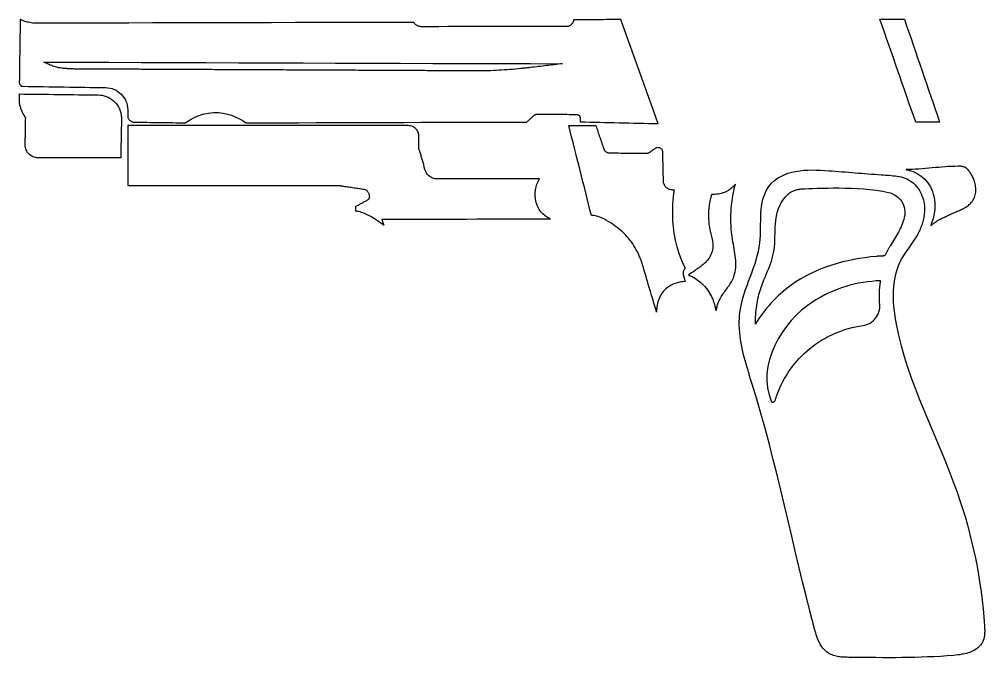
# Model space of a CAD drawing. Header units: metres. Extents: x 47 to 167, y -141 to -62.
import ezdxf

# ---------------------------------------------------------------- set-up
doc = ezdxf.new("R2010")
doc.units = ezdxf.units.M

msp = doc.modelspace()

# ---------------------------------------------------------------- linework, layer by layer
for points in [[(126.039626, -74.520298), (125.750066, -73.7108), (125.460506, -72.901302), (125.170946, -72.091804), (124.881386, -71.282306), (124.591826, -70.472808), (124.302266, -69.66331), (124.012706, -68.853812), (123.723146, -68.044314), (123.433586, -67.234816), (123.144026, -66.425318), (122.854466, -65.61582), (122.564906, -64.806322), (122.275346, -63.996824), (121.985786, -63.187326), (121.696226, -62.377828), (121.406666, -61.56833), (121.039382, -61.571632), (120.672098, -61.574934), (120.304814, -61.578236), (119.93753, -61.581538), (119.570246, -61.58484), (119.202962, -61.588142), (118.835678, -61.591444), (118.468394, -61.594746), (118.10111, -61.598048), (117.733826, -61.60135), (117.366542, -61.604652), (116.999258, -61.607954), (116.631974, -61.611256), (116.26469, -61.614558), (115.897406, -61.61786), (115.530122, -61.621162), (115.522248, -61.687202), (115.507262, -61.755528), (115.485672, -61.825378), (115.457732, -61.895736), (115.423442, -61.965586), (115.38331, -62.034166), (115.33759, -62.10046), (115.286282, -62.163452), (115.229894, -62.22238), (115.168426, -62.276228), (115.102386, -62.32398), (115.031774, -62.36462), (114.957098, -62.397386), (114.878358, -62.421516), (114.796062, -62.43574), (114.71021, -62.439296), (114.66703, -62.439296), (114.62385, -62.439296), (114.58067, -62.439296), (114.53749, -62.439296), (114.49431, -62.439296), (114.45113, -62.439296), (114.40795, -62.439296), (114.36477, -62.439296), (114.32159, -62.439296), (114.27841, -62.439296), (114.23523, -62.439296), (114.19205, -62.439296), (114.14887, -62.439296), (114.10569, -62.439296), (114.06251, -62.439296), (114.01933, -62.439296), (112.931956, -62.440566), (111.844582, -62.441836), (110.757208, -62.443106), (109.669834, -62.444376), (108.58246, -62.445646), (107.495086, -62.446916), (106.407712, -62.448186), (105.320338, -62.449456), (104.232964, -62.450726), (103.14559, -62.451996), (102.058216, -62.453266), (100.970842, -62.454536), (99.883468, -62.455806), (98.796094, -62.457076), (97.70872, -62.458346), (96.621346, -62.459616), (96.54921, -62.456822), (96.47809, -62.449456), (96.407986, -62.437772), (96.339152, -62.42177), (96.271588, -62.40145), (96.205548, -62.376812), (96.141286, -62.348364), (96.079056, -62.315852), (96.019112, -62.27953), (95.961454, -62.239398), (95.906336, -62.19571), (95.854012, -62.148466), (95.804482, -62.09792), (95.758, -62.044072), (95.71482, -61.986922), (95.675196, -61.926724), (92.724224, -61.933074), (89.773252, -61.939424), (86.82228, -61.945774), (83.871308, -61.952124), (80.920336, -61.958474), (77.969364, -61.964824), (75.018392, -61.971174), (72.06742, -61.977524), (69.116448, -61.983874), (66.165476, -61.990224), (63.214504, -61.996574), (60.263532, -62.002924), (57.31256, -62.009274), (54.361588, -62.015624), (51.410616, -62.021974), (48.459644, -62.028324), (48.281844, -62.009274), (48.109632, -61.98362), (47.944024, -61.952886), (47.785782, -61.917834), (47.635668, -61.87948), (47.494444, -61.83884), (47.362872, -61.797184), (47.241714, -61.755528), (47.131986, -61.714888), (47.034196, -61.67628), (46.94936, -61.64072), (46.87824, -61.609224), (46.821344, -61.582808), (46.779688, -61.562742), (46.754288, -61.549788), (46.745652, -61.545216), (46.745652, -61.58357), (46.745652, -61.621924), (46.745652, -61.660278), (46.745652, -61.698632), (46.745652, -61.736986), (46.745652, -61.77534), (46.745652, -61.813694), (46.745652, -61.852048), (46.745652, -61.890402), (46.745652, -61.928756), (46.745652, -61.96711), (46.745652, -62.005464), (46.745652, -62.043818), (46.745652, -62.082172), (46.745652, -62.120526), (46.745652, -62.15888), (46.739302, -62.611762), (46.732952, -63.064644), (46.726602, -63.517526), (46.720252, -63.970408), (46.713902, -64.42329), (46.707552, -64.876172), (46.701202, -65.329054), (46.694852, -65.781936), (46.688502, -66.234818), (46.682152, -66.6877), (46.675802, -67.140582), (46.669452, -67.593464), (46.663102, -68.046346), (46.656752, -68.499228), (46.650402, -68.95211), (46.644052, -69.404992), (46.64583, -69.45249), (46.65218, -69.498718), (46.663102, -69.543422), (46.678342, -69.586348), (46.697392, -69.627242), (46.720252, -69.66585), (46.746668, -69.701918), (46.776386, -69.735192), (46.809152, -69.765418), (46.844712, -69.792342), (46.882812, -69.815964), (46.923452, -69.835776), (46.966124, -69.851524), (47.010574, -69.863208), (47.056802, -69.87032), (47.1043, -69.87286), (47.745904, -69.882766), (48.387508, -69.892672), (49.029112, -69.902578), (49.670716, -69.912484), (50.31232, -69.92239), (50.953924, -69.932296), (51.595528, -69.942202), (52.237132, -69.952108), (52.878736, -69.962014), (53.52034, -69.97192), (54.161944, -69.981826), (54.803548, -69.991732), (55.445152, -70.001638), (56.086756, -70.011544), (56.72836, -70.02145), (57.369964, -70.031356), (57.651142, -70.046596), (57.923938, -70.089268), (58.187336, -70.157848), (58.439812, -70.251066), (58.679842, -70.367398), (58.90641, -70.505828), (59.117738, -70.664578), (59.31281, -70.842378), (59.490102, -71.037958), (59.64809, -71.250048), (59.785504, -71.477124), (59.901074, -71.717662), (59.993276, -71.970392), (60.06084, -72.234044), (60.102496, -72.507094), (60.11672, -72.788272), (60.11672, -72.834246), (60.11672, -72.880474), (60.11672, -72.926702), (60.11672, -72.972676), (60.11672, -73.018904), (60.11672, -73.065132), (60.11672, -73.111106), (60.11672, -73.157334), (60.11672, -73.203562), (60.11672, -73.249536), (60.11672, -73.295764), (60.11672, -73.341992), (60.11672, -73.38822), (60.11672, -73.434194), (60.11672, -73.480422), (60.11672, -73.52665), (60.120784, -73.607422), (60.132722, -73.685908), (60.152026, -73.761854), (60.178442, -73.834752), (60.211462, -73.904094), (60.250832, -73.969626), (60.296044, -74.03084), (60.346844, -74.087482), (60.402724, -74.139044), (60.46343, -74.185272), (60.528454, -74.225658), (60.597288, -74.259694), (60.669678, -74.287126), (60.74537, -74.307446), (60.823856, -74.3204), (60.904628, -74.325734), (61.3029, -74.331322), (61.701172, -74.33691), (62.099444, -74.342498), (62.497716, -74.348086), (62.895988, -74.353674), (63.29426, -74.359262), (63.692532, -74.36485), (64.090804, -74.370438), (64.489076, -74.376026), (64.887348, -74.381614), (65.28562, -74.387202), (65.683892, -74.39279), (66.082164, -74.398378), (66.480436, -74.403966), (66.878708, -74.409554), (67.27698, -74.415142), (68.012056, -73.939146), (68.733924, -73.585832), (69.438012, -73.3425), (70.119494, -73.19645), (70.773544, -73.134982), (71.39559, -73.14565), (71.980806, -73.2155), (72.52462, -73.331832), (73.022206, -73.481946), (73.468738, -73.653142), (73.859644, -73.832974), (74.190098, -74.008488), (74.455274, -74.167238), (74.6506, -74.29627), (74.77125, -74.382884), (74.812398, -74.414634), (76.994258, -74.408284), (79.176118, -74.401934), (81.357978, -74.395584), (83.539838, -74.389234), (85.721698, -74.382884), (87.903558, -74.376534), (90.085418, -74.370184), (92.267278, -74.363834), (94.449138, -74.357484), (96.630998, -74.351134), (98.812858, -74.344784), (100.994718, -74.338434), (103.176578, -74.332084), (105.358438, -74.325734), (107.540298, -74.319384), (109.722158, -74.313034), (109.775752, -74.263504), (109.829346, -74.213974), (109.88294, -74.164444), (109.936534, -74.114914), (109.990128, -74.065384), (110.043722, -74.015854), (110.097316, -73.966324), (110.15091, -73.916794), (110.204504, -73.867264), (110.258098, -73.817734), (110.311692, -73.768204), (110.365286, -73.718674), (110.41888, -73.669144), (110.472474, -73.619614), (110.526068, -73.570084), (110.579662, -73.520554), (110.606332, -73.497186), (110.634018, -73.475088), (110.66272, -73.454514), (110.692184, -73.43521), (110.72241, -73.41743), (110.753398, -73.401174), (110.785148, -73.386188), (110.81766, -73.372726), (110.85068, -73.360788), (110.884208, -73.350628), (110.918244, -73.341992), (110.952534, -73.33488), (110.987332, -73.329292), (111.022384, -73.325482), (111.05769, -73.323196), (111.09325, -73.322688), (111.39424, -73.325482), (111.69523, -73.328276), (111.99622, -73.33107), (112.29721, -73.333864), (112.5982, -73.336658), (112.89919, -73.339452), (113.20018, -73.342246), (113.50117, -73.34504), (113.80216, -73.347834), (114.10315, -73.350628), (114.40414, -73.353422), (114.70513, -73.356216), (115.00612, -73.35901), (115.30711, -73.361804), (115.6081, -73.364598), (115.90909, -73.367392), (115.95608, -73.370186), (116.0018, -73.377552), (116.045742, -73.389236), (116.087906, -73.404984), (116.128038, -73.424542), (116.165884, -73.44791), (116.20119, -73.47458), (116.233702, -73.504552), (116.26342, -73.537318), (116.289836, -73.572878), (116.312696, -73.610978), (116.332, -73.651364), (116.347494, -73.693782), (116.35867, -73.737978), (116.365528, -73.783698), (116.367814, -73.830688), (116.367814, -73.859644), (116.367814, -73.8886), (116.367814, -73.917556), (116.367814, -73.946512), (116.367814, -73.975468), (116.367814, -74.004424), (116.367814, -74.03338), (116.367814, -74.062336), (116.367814, -74.091292), (116.367814, -74.120248), (116.367814, -74.149204), (116.367814, -74.17816), (116.367814, -74.207116), (116.367814, -74.236072), (116.367814, -74.265028), (116.367814, -74.293984), (116.972334, -74.307954), (117.576854, -74.321924), (118.181374, -74.335894), (118.785894, -74.349864), (119.390414, -74.363834), (119.994934, -74.377804), (120.599454, -74.391774), (121.203974, -74.405744), (121.808494, -74.419714), (122.413014, -74.433684), (123.017534, -74.447654), (123.622054, -74.461624), (124.226574, -74.475594), (124.831094, -74.489564), (125.435614, -74.503534), (126.040134, -74.517504)], [(153.609294, -61.54039), (153.799794, -61.54039), (153.990294, -61.54039), (154.180794, -61.54039), (154.371294, -61.54039), (154.561794, -61.54039), (154.752294, -61.54039), (154.942794, -61.54039), (155.133294, -61.54039), (155.323794, -61.54039), (155.514294, -61.54039), (155.704794, -61.54039), (155.895294, -61.54039), (156.085794, -61.54039), (156.276294, -61.54039), (156.466794, -61.54039), (156.657294, -61.54039), (156.931106, -62.338966), (157.204918, -63.137542), (157.47873, -63.936118), (157.752542, -64.734694), (158.026354, -65.53327), (158.300166, -66.331846), (158.573978, -67.130422), (158.84779, -67.928998), (159.121602, -68.727574), (159.395414, -69.52615), (159.669226, -70.324726), (159.943038, -71.123302), (160.21685, -71.921878), (160.490662, -72.720454), (160.764474, -73.51903), (161.038286, -74.317606), (160.852104, -74.317606), (160.665922, -74.317606), (160.47974, -74.317606), (160.293558, -74.317606), (160.107376, -74.317606), (159.921194, -74.317606), (159.735012, -74.317606), (159.54883, -74.317606), (159.362648, -74.317606), (159.176466, -74.317606), (158.990284, -74.317606), (158.804102, -74.317606), (158.61792, -74.317606), (158.431738, -74.317606), (158.245556, -74.317606), (158.059374, -74.317606), (157.781498, -73.51903), (157.503622, -72.720454), (157.225746, -71.921878), (156.94787, -71.123302), (156.669994, -70.324726), (156.392118, -69.52615), (156.114242, -68.727574), (155.836366, -67.928998), (155.55849, -67.130422), (155.280614, -66.331846), (155.002738, -65.53327), (154.724862, -64.734694), (154.446986, -63.936118), (154.16911, -63.137542), (153.891234, -62.338966), (153.613358, -61.54039)], [(108.990384, -67.668394), (108.648754, -67.70243), (108.307124, -67.734688), (107.96524, -67.764914), (107.623102, -67.793362), (107.280964, -67.819778), (106.938572, -67.844162), (106.59618, -67.866514), (106.253534, -67.88658), (105.910888, -67.90436), (105.567988, -67.919854), (105.225088, -67.932808), (104.882188, -67.943222), (104.539034, -67.951096), (104.19588, -67.95643), (103.852472, -67.95897), (103.509064, -67.958716), (103.35641, -67.957954), (103.203756, -67.957192), (103.051102, -67.95643), (102.898448, -67.955668), (102.745794, -67.954906), (102.59314, -67.954144), (102.440486, -67.953382), (102.287832, -67.95262), (102.135178, -67.951858), (101.982524, -67.951096), (101.82987, -67.950334), (101.677216, -67.949572), (101.524562, -67.94881), (101.371908, -67.948048), (101.219254, -67.947286), (101.0666, -67.946524), (100.850192, -67.945508), (100.633784, -67.944492), (100.417376, -67.943476), (100.200968, -67.94246), (99.98456, -67.941444), (99.768152, -67.940428), (99.551744, -67.939412), (99.335336, -67.938396), (99.118928, -67.93738), (98.90252, -67.936364), (98.686112, -67.935348), (98.469704, -67.934332), (98.253296, -67.933316), (98.036888, -67.9323), (97.82048, -67.931284), (97.604072, -67.930268), (97.337372, -67.928998), (97.070672, -67.927728), (96.803972, -67.926458), (96.537272, -67.925188), (96.270572, -67.923918), (96.003872, -67.922648), (95.737172, -67.921378), (95.470472, -67.920108), (95.203772, -67.918838), (94.937072, -67.917568), (94.670372, -67.916298), (94.403672, -67.915028), (94.136972, -67.913758), (93.870272, -67.912488), (93.603572, -67.911218), (93.336872, -67.909948), (93.033342, -67.908424), (92.729812, -67.9069), (92.426282, -67.905376), (92.122752, -67.903852), (91.819222, -67.902328), (91.515692, -67.900804), (91.212162, -67.89928), (90.908632, -67.897756), (90.605102, -67.896232), (90.301572, -67.894708), (89.998042, -67.893184), (89.694512, -67.89166), (89.390982, -67.890136), (89.087452, -67.888612), (88.783922, -67.887088), (88.480392, -67.885564), (88.15324, -67.88404), (87.826088, -67.882516), (87.498936, -67.880992), (87.171784, -67.879468), (86.844632, -67.877944), (86.51748, -67.87642), (86.190328, -67.874896), (85.863176, -67.873372), (85.536024, -67.871848), (85.208872, -67.870324), (84.88172, -67.8688), (84.554568, -67.867276), (84.227416, -67.865752), (83.900264, -67.864228), (83.573112, -67.862704), (83.24596, -67.86118), (82.908648, -67.859656), (82.571336, -67.858132), (82.234024, -67.856608), (81.896712, -67.855084), (81.5594, -67.85356), (81.222088, -67.852036), (80.884776, -67.850512), (80.547464, -67.848988), (80.210152, -67.847464), (79.87284, -67.84594), (79.535528, -67.844416), (79.198216, -67.842892), (78.860904, -67.841368), (78.523592, -67.839844), (78.18628, -67.83832), (77.848968, -67.836796), (77.514704, -67.835272), (77.18044, -67.833748), (76.846176, -67.832224), (76.511912, -67.8307), (76.177648, -67.829176), (75.843384, -67.827652), (75.50912, -67.826128), (75.174856, -67.824604), (74.840592, -67.82308), (74.506328, -67.821556), (74.172064, -67.820032), (73.8378, -67.818508), (73.503536, -67.816984), (73.169272, -67.81546), (72.835008, -67.813936), (72.500744, -67.812412), (72.18299, -67.810888), (71.865236, -67.809364), (71.547482, -67.80784), (71.229728, -67.806316), (70.911974, -67.804792), (70.59422, -67.803268), (70.276466, -67.801744), (69.958712, -67.80022), (69.640958, -67.798696), (69.323204, -67.797172), (69.00545, -67.795648), (68.687696, -67.794124), (68.369942, -67.7926), (68.052188, -67.791076), (67.734434, -67.789552), (67.41668, -67.788028), (67.128898, -67.786758), (66.841116, -67.785488), (66.553334, -67.784218), (66.265552, -67.782948), (65.97777, -67.781678), (65.689988, -67.780408), (65.402206, -67.779138), (65.114424, -67.777868), (64.826642, -67.776598), (64.53886, -67.775328), (64.251078, -67.774058), (63.963296, -67.772788), (63.675514, -67.771518), (63.387732, -67.770248), (63.09995, -67.768978), (62.812168, -67.767708), (62.56782, -67.766692), (62.323472, -67.765676), (62.079124, -67.76466), (61.834776, -67.763644), (61.590428, -67.762628), (61.34608, -67.761612), (61.101732, -67.760596), (60.857384, -67.75958), (60.613036, -67.758564), (60.368688, -67.757548), (60.12434, -67.756532), (59.879992, -67.755516), (59.635644, -67.7545), (59.391296, -67.753484), (59.146948, -67.752468), (58.9026, -67.751452), (58.714894, -67.75069), (58.527188, -67.749928), (58.339482, -67.749166), (58.151776, -67.748404), (57.96407, -67.747642), (57.776364, -67.74688), (57.588658, -67.746118), (57.400952, -67.745356), (57.213246, -67.744594), (57.02554, -67.743832), (56.837834, -67.74307), (56.650128, -67.742308), (56.462422, -67.741546), (56.274716, -67.740784), (56.08701, -67.740022), (55.899304, -67.73926), (55.781702, -67.738752), (55.6641, -67.738244), (55.546498, -67.737736), (55.428896, -67.737228), (55.311294, -67.73672), (55.193692, -67.736212), (55.07609, -67.735704), (54.958488, -67.735196), (54.840886, -67.734688), (54.723284, -67.73418), (54.605682, -67.733672), (54.48808, -67.733164), (54.370478, -67.732656), (54.252876, -67.732148), (54.135274, -67.73164), (54.017672, -67.731132), (53.98262, -67.730878), (53.947568, -67.730624), (53.912516, -67.73037), (53.877464, -67.730116), (53.842412, -67.729862), (53.80736, -67.729608), (53.772308, -67.729354), (53.737256, -67.7291), (53.702204, -67.728846), (53.667152, -67.728592), (53.6321, -67.728338), (53.597048, -67.728084), (53.561996, -67.72783), (53.526944, -67.727576), (53.491892, -67.727322), (53.45684, -67.727068), (53.338476, -67.719702), (53.230526, -67.713352), (53.131466, -67.707764), (53.040026, -67.702938), (52.954682, -67.69862), (52.874164, -67.694556), (52.796948, -67.690746), (52.721764, -67.686682), (52.647088, -67.682618), (52.57165, -67.678046), (52.493926, -67.672966), (52.412646, -67.667124), (52.326286, -67.66052), (52.233576, -67.6529), (52.132992, -67.64401), (52.023264, -67.63385), (51.871626, -67.616324), (51.72075, -67.593464), (51.570382, -67.56527), (51.420776, -67.53225), (51.271932, -67.494658), (51.12385, -67.452748), (50.97653, -67.406774), (50.830226, -67.357244), (50.684684, -67.304412), (50.540158, -67.248532), (50.396902, -67.189858), (50.254662, -67.128644), (50.113692, -67.065398), (49.973992, -67.00012), (49.835562, -66.933318), (49.698402, -66.865246), (53.727604, -66.877946), (57.756806, -66.890646), (61.786008, -66.903346), (65.81521, -66.916046), (69.844412, -66.928746), (73.873614, -66.941446), (77.902816, -66.954146), (81.932018, -66.966846), (85.96122, -66.979546), (89.990422, -66.992246), (94.019624, -67.004946), (98.048826, -67.017646), (102.078028, -67.030346), (106.10723, -67.043046), (110.136432, -67.055746), (114.165634, -67.068446), (113.914936, -67.09791), (113.664492, -67.127374), (113.413794, -67.156838), (113.16335, -67.186302), (112.912652, -67.215766), (112.662208, -67.24523), (112.411764, -67.274694), (112.161066, -67.304158), (111.910622, -67.333622), (111.659924, -67.363086), (111.40948, -67.39255), (111.158782, -67.422014), (110.908338, -67.451478), (110.65764, -67.480942), (110.407196, -67.510406), (110.156498, -67.53987), (110.083854, -67.548506), (110.01121, -67.556888), (109.938566, -67.56527), (109.865922, -67.573652), (109.793278, -67.582034), (109.72038, -67.590162), (109.647482, -67.59829), (109.574584, -67.606418), (109.501686, -67.614292), (109.428788, -67.622166), (109.35589, -67.63004), (109.282992, -67.637914), (109.210094, -67.645534), (109.137196, -67.653154), (109.064298, -67.660774), (108.9914, -67.66814)], [(46.650402, -70.824852), (47.26178, -70.832218), (47.873158, -70.839584), (48.484536, -70.84695), (49.095914, -70.854316), (49.707292, -70.861682), (50.31867, -70.869048), (50.930048, -70.876414), (51.541426, -70.88378), (52.152804, -70.891146), (52.764182, -70.898512), (53.37556, -70.905878), (53.986938, -70.913244), (54.598316, -70.92061), (55.209694, -70.927976), (55.821072, -70.935342), (56.43245, -70.942708), (56.698134, -70.957694), (56.957976, -70.995794), (57.210452, -71.055992), (57.454546, -71.137526), (57.689242, -71.239126), (57.913016, -71.36003), (58.124852, -71.499222), (58.323734, -71.655686), (58.508138, -71.82866), (58.677048, -72.017128), (58.829448, -72.220074), (58.964068, -72.436482), (59.079638, -72.665336), (59.174888, -72.905874), (59.248802, -73.15708), (59.30011, -73.417938), (59.310524, -73.492106), (59.319922, -73.567544), (59.328304, -73.644252), (59.33567, -73.72223), (59.341766, -73.801478), (59.346846, -73.881996), (59.350656, -73.963784), (59.353196, -74.046842), (59.354466, -74.13117), (59.354466, -74.216768), (59.353196, -74.30389), (59.350402, -74.392282), (59.346338, -74.481944), (59.34075, -74.572876), (59.333892, -74.665332), (59.32551, -74.759058), (59.32043, -75.009248), (59.31535, -75.259438), (59.31027, -75.509628), (59.30519, -75.759818), (59.30011, -76.010008), (59.29503, -76.260198), (59.28995, -76.510388), (59.28487, -76.760578), (59.27979, -77.010768), (59.27471, -77.260958), (59.26963, -77.511148), (59.26455, -77.761338), (59.25947, -78.011528), (59.25439, -78.261718), (59.24931, -78.511908), (59.24423, -78.762098), (58.60161, -78.762098), (57.95899, -78.762098), (57.31637, -78.762098), (56.67375, -78.762098), (56.03113, -78.762098), (55.38851, -78.762098), (54.74589, -78.762098), (54.10327, -78.762098), (53.46065, -78.762098), (52.81803, -78.762098), (52.17541, -78.762098), (51.53279, -78.762098), (50.89017, -78.762098), (50.24755, -78.762098), (49.60493, -78.762098), (48.96231, -78.762098), (48.79848, -78.753716), (48.639476, -78.729078), (48.48606, -78.6892), (48.339248, -78.634844), (48.199548, -78.566772), (48.067976, -78.485746), (47.945294, -78.392782), (47.832518, -78.288642), (47.730156, -78.174088), (47.639224, -78.050136), (47.560484, -77.917294), (47.494698, -77.776578), (47.442628, -77.62875), (47.40529, -77.474826), (47.383446, -77.315568), (47.377858, -77.151738), (47.381414, -76.942442), (47.38497, -76.733146), (47.388526, -76.52385), (47.392082, -76.314554), (47.395638, -76.105258), (47.399194, -75.895962), (47.40275, -75.686666), (47.406306, -75.47737), (47.409862, -75.268074), (47.413418, -75.058778), (47.416974, -74.849482), (47.42053, -74.640186), (47.424086, -74.43089), (47.427642, -74.221594), (47.431198, -74.012298), (47.434754, -73.803002), (47.417228, -73.773284), (47.399702, -73.743566), (47.382176, -73.713848), (47.36465, -73.68413), (47.347124, -73.654412), (47.329598, -73.624694), (47.312072, -73.594976), (47.294546, -73.565258), (47.27702, -73.53554), (47.259494, -73.505822), (47.241968, -73.476104), (47.224442, -73.446386), (47.206916, -73.416668), (47.18939, -73.38695), (47.171864, -73.357232), (47.154338, -73.327514), (47.094648, -73.222104), (47.038768, -73.114916), (46.986444, -73.006204), (46.93793, -72.895968), (46.893226, -72.784208), (46.852078, -72.671178), (46.81474, -72.556878), (46.781212, -72.441562), (46.751494, -72.32523), (46.72584, -72.207882), (46.703996, -72.089518), (46.685962, -71.970392), (46.671992, -71.850758), (46.661832, -71.730616), (46.655736, -71.609966), (46.653704, -71.488808), (46.653704, -71.447152), (46.653704, -71.405496), (46.653704, -71.36384), (46.653704, -71.322184), (46.653704, -71.280528), (46.653704, -71.238872), (46.653704, -71.197216), (46.653704, -71.15556), (46.653704, -71.113904), (46.653704, -71.072248), (46.653704, -71.030592), (46.653704, -70.988936), (46.653704, -70.94728), (46.653704, -70.905624), (46.653704, -70.863968), (46.653704, -70.822312)], [(112.65789, -86.361016), (112.311434, -86.19363), (111.999776, -85.988398), (111.722916, -85.749638), (111.481108, -85.48116), (111.274098, -85.187028), (111.101886, -84.871052), (110.964472, -84.537296), (110.86211, -84.189824), (110.794546, -83.832446), (110.76178, -83.469226), (110.763812, -83.104228), (110.800642, -82.741516), (110.87227, -82.3849), (110.978696, -82.038444), (111.11992, -81.705958), (111.295942, -81.39176), (110.494572, -81.39176), (109.693202, -81.39176), (108.891832, -81.39176), (108.090462, -81.39176), (107.289092, -81.39176), (106.487722, -81.39176), (105.686352, -81.39176), (104.884982, -81.39176), (104.083612, -81.39176), (103.282242, -81.39176), (102.480872, -81.39176), (101.679502, -81.39176), (100.878132, -81.39176), (100.076762, -81.39176), (99.275392, -81.39176), (98.474022, -81.39176), (98.45929, -81.392014), (98.417634, -81.390998), (98.352356, -81.385664), (98.267012, -81.373218), (98.164904, -81.350612), (98.049588, -81.315052), (97.924366, -81.26349), (97.792794, -81.193132), (97.658174, -81.10093), (97.523808, -80.983836), (97.393506, -80.839056), (97.270316, -80.663796), (97.157794, -80.455008), (97.059496, -80.209644), (96.978724, -79.92491), (96.919034, -79.597758), (96.88068, -79.474822), (96.842326, -79.351886), (96.803972, -79.22895), (96.765618, -79.106014), (96.727264, -78.983078), (96.68891, -78.860142), (96.650556, -78.737206), (96.612202, -78.61427), (96.573848, -78.491334), (96.535494, -78.368398), (96.49714, -78.245462), (96.458786, -78.122526), (96.420432, -77.99959), (96.382078, -77.876654), (96.343724, -77.753718), (96.30537, -77.630782), (96.30537, -77.533246), (96.30537, -77.43571), (96.30537, -77.338174), (96.30537, -77.240638), (96.30537, -77.143102), (96.30537, -77.045566), (96.30537, -76.94803), (96.30537, -76.850494), (96.30537, -76.752958), (96.30537, -76.655422), (96.30537, -76.557886), (96.30537, -76.46035), (96.30537, -76.362814), (96.30537, -76.265278), (96.30537, -76.167742), (96.30537, -76.070206), (96.298512, -75.936602), (96.2787, -75.806808), (96.246442, -75.681586), (96.2025, -75.561444), (96.147382, -75.447144), (96.08185, -75.339448), (96.006412, -75.238864), (95.92183, -75.146154), (95.828866, -75.061826), (95.728028, -74.986642), (95.620078, -74.921364), (95.505778, -74.8665), (95.385636, -74.822812), (95.26016, -74.790808), (95.130366, -74.77125), (94.996762, -74.7649), (92.81668, -74.7649), (90.636598, -74.7649), (88.456516, -74.7649), (86.276434, -74.7649), (84.096352, -74.7649), (81.91627, -74.7649), (79.736188, -74.7649), (77.556106, -74.7649), (75.376024, -74.7649), (73.195942, -74.7649), (71.01586, -74.7649), (68.835778, -74.7649), (66.655696, -74.7649), (64.475614, -74.7649), (62.295532, -74.7649), (60.11545, -74.7649), (60.11545, -75.229212), (60.11545, -75.693524), (60.11545, -76.157836), (60.11545, -76.622148), (60.11545, -77.08646), (60.11545, -77.550772), (60.11545, -78.015084), (60.11545, -78.479396), (60.11545, -78.943708), (60.11545, -79.40802), (60.11545, -79.872332), (60.11545, -80.336644), (60.11545, -80.800956), (60.11545, -81.265268), (60.11545, -81.72958), (60.11545, -82.193892), (61.739526, -82.194908), (63.363602, -82.195924), (64.987678, -82.19694), (66.611754, -82.197956), (68.23583, -82.198972), (69.859906, -82.199988), (71.483982, -82.201004), (73.108058, -82.20202), (74.732134, -82.203036), (76.35621, -82.204052), (77.980286, -82.205068), (79.604362, -82.206084), (81.228438, -82.2071), (82.852514, -82.208116), (84.47659, -82.209132), (86.100666, -82.210148), (86.154514, -82.210402), (86.208362, -82.211418), (86.26221, -82.212942), (86.315804, -82.215228), (86.369398, -82.218022), (86.422992, -82.221578), (86.476586, -82.225642), (86.53018, -82.230214), (86.583774, -82.235548), (86.637114, -82.24139), (86.690454, -82.247994), (86.743794, -82.255106), (86.79688, -82.262726), (86.849966, -82.271108), (86.903052, -82.279998), (86.955884, -82.28965), (87.115142, -82.313526), (87.2744, -82.337402), (87.433658, -82.361278), (87.592916, -82.385154), (87.752174, -82.40903), (87.911432, -82.432906), (88.07069, -82.456782), (88.229948, -82.480658), (88.389206, -82.504534), (88.548464, -82.52841), (88.707722, -82.552286), (88.86698, -82.576162), (89.026238, -82.600038), (89.185496, -82.623914), (89.344754, -82.64779), (89.504012, -82.671666), (89.579196, -82.690208), (89.649554, -82.716116), (89.715086, -82.749136), (89.775792, -82.78876), (89.831672, -82.83448), (89.88298, -82.885534), (89.929716, -82.941668), (89.97188, -83.002374), (90.009472, -83.067144), (90.042492, -83.13547), (90.071194, -83.20659), (90.095578, -83.28025), (90.115644, -83.355942), (90.131392, -83.433158), (90.142822, -83.51139), (90.150188, -83.59013), (90.151204, -83.62569), (90.14968, -83.660742), (90.145616, -83.695286), (90.139266, -83.729322), (90.130376, -83.762596), (90.1192, -83.795108), (90.105992, -83.826604), (90.090498, -83.857084), (90.072972, -83.886548), (90.053414, -83.914742), (90.031824, -83.941412), (90.008202, -83.966558), (89.982802, -83.99018), (89.955624, -84.012024), (89.926668, -84.03209), (89.896188, -84.050124), (89.804494, -84.099654), (89.7128, -84.149184), (89.621106, -84.198714), (89.529412, -84.248244), (89.437718, -84.297774), (89.346024, -84.347304), (89.25433, -84.396834), (89.162636, -84.446364), (89.070942, -84.495894), (88.979248, -84.545424), (88.887554, -84.594954), (88.79586, -84.644484), (88.704166, -84.694014), (88.612472, -84.743544), (88.520778, -84.793074), (88.429084, -84.842604), (88.429084, -84.874608), (88.429084, -84.906612), (88.429084, -84.938616), (88.429084, -84.97062), (88.429084, -85.002624), (88.429084, -85.034628), (88.429084, -85.066632), (88.429084, -85.098636), (88.429084, -85.13064), (88.429084, -85.162644), (88.429084, -85.194648), (88.429084, -85.226652), (88.429084, -85.258656), (88.429084, -85.29066), (88.429084, -85.322664), (88.429084, -85.354668), (88.44407, -85.35543), (88.488266, -85.358986), (88.561672, -85.36813), (88.66378, -85.385402), (88.794082, -85.413342), (88.95207, -85.45449), (89.13749, -85.511386), (89.350088, -85.58657), (89.589356, -85.682582), (89.854786, -85.801962), (90.146124, -85.94725), (90.462862, -86.120986), (90.804492, -86.32571), (91.17076, -86.563962), (91.561412, -86.838282), (91.975686, -87.15121), (91.959176, -87.103966), (91.942666, -87.056722), (91.926156, -87.009478), (91.909646, -86.962234), (91.893136, -86.91499), (91.876626, -86.867746), (91.860116, -86.820502), (91.843606, -86.773258), (91.827096, -86.726014), (91.810586, -86.67877), (91.794076, -86.631526), (91.777566, -86.584282), (91.761056, -86.537038), (91.744546, -86.489794), (91.728036, -86.44255), (91.711526, -86.395306), (93.020896, -86.39302), (94.330266, -86.390734), (95.639636, -86.388448), (96.949006, -86.386162), (98.258376, -86.383876), (99.567746, -86.38159), (100.877116, -86.379304), (102.186486, -86.377018), (103.495856, -86.374732), (104.805226, -86.372446), (106.114596, -86.37016), (107.423966, -86.367874), (108.733336, -86.365588), (110.042706, -86.363302), (111.352076, -86.361016), (112.661446, -86.35873)], [(114.942112, -74.763376), (115.152424, -74.763376), (115.362736, -74.763376), (115.573048, -74.763376), (115.78336, -74.763376), (115.993672, -74.763376), (116.203984, -74.763376), (116.414296, -74.763376), (116.624608, -74.763376), (116.83492, -74.763376), (117.045232, -74.763376), (117.255544, -74.763376), (117.465856, -74.763376), (117.676168, -74.763376), (117.88648, -74.763376), (118.096792, -74.763376), (118.307104, -74.763376), (118.368064, -74.943208), (118.429024, -75.12304), (118.489984, -75.302872), (118.550944, -75.482704), (118.611904, -75.662536), (118.672864, -75.842368), (118.733824, -76.0222), (118.794784, -76.202032), (118.855744, -76.381864), (118.916704, -76.561696), (118.977664, -76.741528), (119.038624, -76.92136), (119.099584, -77.101192), (119.160544, -77.281024), (119.221504, -77.460856), (119.282464, -77.640688), (119.3038, -77.696568), (119.3292, -77.749908), (119.35841, -77.800708), (119.391176, -77.848714), (119.427244, -77.893672), (119.466614, -77.935582), (119.509032, -77.974444), (119.55399, -78.00975), (119.601742, -78.041754), (119.65178, -78.069948), (119.70385, -78.094332), (119.757952, -78.114906), (119.813578, -78.131162), (119.870728, -78.143354), (119.929148, -78.150974), (119.988838, -78.154022), (120.27408, -78.157324), (120.559322, -78.160626), (120.844564, -78.163928), (121.129806, -78.16723), (121.415048, -78.170532), (121.70029, -78.173834), (121.985532, -78.177136), (122.270774, -78.180438), (122.556016, -78.18374), (122.841258, -78.187042), (123.1265, -78.190344), (123.411742, -78.193646), (123.696984, -78.196948), (123.982226, -78.20025), (124.267468, -78.203552), (124.55271, -78.206854), (124.582428, -78.2066), (124.612146, -78.20533), (124.64161, -78.20279), (124.67082, -78.19898), (124.699776, -78.194154), (124.728732, -78.188312), (124.75718, -78.1812), (124.785374, -78.173072), (124.813314, -78.163928), (124.840746, -78.153514), (124.867924, -78.142084), (124.894594, -78.129638), (124.920756, -78.116176), (124.94641, -78.101698), (124.971556, -78.086204), (124.996194, -78.069694), (125.041406, -78.037944), (125.086618, -78.006194), (125.13183, -77.974444), (125.177042, -77.942694), (125.222254, -77.910944), (125.267466, -77.879194), (125.312678, -77.847444), (125.35789, -77.815694), (125.403102, -77.783944), (125.448314, -77.752194), (125.493526, -77.720444), (125.538738, -77.688694), (125.58395, -77.656944), (125.629162, -77.625194), (125.674374, -77.593444), (125.719586, -77.561694), (125.78842, -77.520038), (125.85954, -77.489812), (125.932184, -77.470508), (126.005082, -77.461618), (126.077726, -77.462634), (126.148846, -77.473048), (126.21768, -77.492606), (126.283466, -77.5208), (126.345188, -77.557122), (126.40183, -77.601064), (126.45263, -77.652118), (126.496572, -77.71003), (126.53264, -77.774038), (126.560072, -77.843888), (126.577852, -77.919072), (126.585218, -77.999336), (126.590044, -78.22438), (126.59487, -78.449424), (126.599696, -78.674468), (126.604522, -78.899512), (126.609348, -79.124556), (126.614174, -79.3496), (126.619, -79.574644), (126.623826, -79.799688), (126.628652, -80.024732), (126.633478, -80.249776), (126.638304, -80.47482), (126.64313, -80.699864), (126.647956, -80.924908), (126.652782, -81.149952), (126.657608, -81.374996), (126.662434, -81.60004), (126.670054, -81.709514), (126.68758, -81.81594), (126.714758, -81.919064), (126.750826, -82.018124), (126.79553, -82.112866), (126.848362, -82.202528), (126.909068, -82.286856), (126.976886, -82.365342), (127.051562, -82.437224), (127.132588, -82.502248), (127.219456, -82.559906), (127.311658, -82.60969), (127.408686, -82.651092), (127.510032, -82.683604), (127.615442, -82.706718), (127.724408, -82.72018), (127.744982, -82.721704), (127.765556, -82.723228), (127.78613, -82.724752), (127.806704, -82.726276), (127.827278, -82.7278), (127.847852, -82.729324), (127.868426, -82.730848), (127.889, -82.732372), (127.909574, -82.733896), (127.930148, -82.73542), (127.950722, -82.736944), (127.971296, -82.738468), (127.99187, -82.739992), (128.012444, -82.741516), (128.033018, -82.74304), (128.053592, -82.744564), (128.041908, -82.802222), (128.011428, -82.97037), (127.968756, -83.24088), (127.921004, -83.605878), (127.874522, -84.057744), (127.836422, -84.58835), (127.813308, -85.189822), (127.812038, -85.85454), (127.83947, -86.57463), (127.902462, -87.341964), (128.007618, -88.148922), (128.161796, -88.98763), (128.3716, -89.84996), (128.643888, -90.728292), (128.985518, -91.614752), (129.403348, -92.501466), (129.363216, -92.546424), (129.326386, -92.593414), (129.292858, -92.642436), (129.262886, -92.693236), (129.236216, -92.74556), (129.213102, -92.799408), (129.193544, -92.854526), (129.177542, -92.91066), (129.165096, -92.96781), (129.15646, -93.025722), (129.151634, -93.084142), (129.150364, -93.142816), (129.152904, -93.201744), (129.159254, -93.260672), (129.169668, -93.319346), (129.183892, -93.377766), (129.197608, -93.426534), (129.211324, -93.475302), (129.22504, -93.52407), (129.238756, -93.572838), (129.252472, -93.621606), (129.266188, -93.670374), (129.279904, -93.719142), (129.29362, -93.76791), (129.307336, -93.816678), (129.321052, -93.865446), (129.334768, -93.914214), (129.348484, -93.962982), (129.3622, -94.01175), (129.375916, -94.060518), (129.389632, -94.109286), (129.403348, -94.158054), (129.364486, -94.158054), (129.25425, -94.161864), (129.0828, -94.17558), (128.860042, -94.205044), (128.596136, -94.256352), (128.301242, -94.335346), (127.985266, -94.447868), (127.658114, -94.600014), (127.3302, -94.797626), (127.011176, -95.046546), (126.711202, -95.35287), (126.440438, -95.72244), (126.20879, -96.161098), (126.026418, -96.67494), (125.903228, -97.269808), (125.849126, -97.951544), (125.739906, -97.58299), (125.630686, -97.214436), (125.521466, -96.845882), (125.412246, -96.477328), (125.303026, -96.108774), (125.193806, -95.74022), (125.084586, -95.371666), (124.975366, -95.003112), (124.866146, -94.634558), (124.756926, -94.266004), (124.647706, -93.89745), (124.538486, -93.528896), (124.429266, -93.160342), (124.320046, -92.791788), (124.210826, -92.423234), (124.101606, -92.05468), (124.0155, -91.778836), (123.92152, -91.505786), (123.819412, -91.236038), (123.70943, -90.969592), (123.591574, -90.706702), (123.465844, -90.447876), (123.33224, -90.193368), (123.190762, -89.943178), (123.04141, -89.697814), (122.884184, -89.45753), (122.719084, -89.22258), (122.54611, -88.993218), (122.365262, -88.769952), (122.17654, -88.552782), (121.979944, -88.341962), (121.775474, -88.138), (121.601992, -87.976202), (121.407428, -87.804752), (121.194322, -87.626444), (120.964706, -87.444072), (120.720866, -87.26043), (120.465088, -87.078058), (120.199658, -86.89975), (119.926862, -86.728046), (119.648986, -86.56574), (119.368316, -86.415626), (119.086884, -86.280244), (118.80723, -86.162642), (118.531386, -86.065106), (118.261892, -85.990684), (118.00078, -85.941916), (117.750336, -85.921596), (117.575076, -85.224112), (117.399816, -84.526628), (117.224556, -83.829144), (117.049296, -83.13166), (116.874036, -82.434176), (116.698776, -81.736692), (116.523516, -81.039208), (116.348256, -80.341724), (116.172996, -79.64424), (115.997736, -78.946756), (115.822476, -78.249272), (115.647216, -77.551788), (115.471956, -76.854304), (115.296696, -76.15682), (115.121436, -75.459336), (114.946176, -74.761852)], [(137.10539, -104.839008), (136.980168, -104.4067), (136.859518, -103.973376), (136.744456, -103.539036), (136.635998, -103.10368), (136.53516, -102.667562), (136.442958, -102.230682), (136.360662, -101.79304), (136.289034, -101.354636), (136.229344, -100.915724), (136.182354, -100.476304), (136.149334, -100.036376), (136.1313, -99.59594), (136.129268, -99.15525), (136.144254, -98.714306), (136.177274, -98.273108), (136.229598, -97.831656), (136.321292, -97.286572), (136.439656, -96.747584), (136.580626, -96.213676), (136.740138, -95.684086), (136.914382, -95.157798), (137.099548, -94.63405), (137.291826, -94.11208), (137.487152, -93.590872), (137.681716, -93.06941), (137.871454, -92.547186), (138.052556, -92.02293), (138.221212, -91.496134), (138.373358, -90.965528), (138.505184, -90.430604), (138.61288, -89.890346), (138.692382, -89.343738), (138.735308, -88.891618), (138.762232, -88.43391), (138.777472, -87.972392), (138.785092, -87.508334), (138.78941, -87.043514), (138.79449, -86.579456), (138.80465, -86.117684), (138.824208, -85.659468), (138.857228, -85.20684), (138.908028, -84.76107), (138.980672, -84.323682), (139.079478, -83.8962), (139.208764, -83.480402), (139.372594, -83.077558), (139.575286, -82.689446), (139.821158, -82.317336), (140.138658, -81.936844), (140.48994, -81.604358), (140.87221, -81.31683), (141.28242, -81.071212), (141.717268, -80.864964), (142.17396, -80.695038), (142.649448, -80.55864), (143.140684, -80.452722), (143.644366, -80.374744), (144.1577, -80.321658), (144.677638, -80.29067), (145.201386, -80.278986), (145.725642, -80.283558), (146.247358, -80.301592), (146.763486, -80.330294), (147.271232, -80.36687), (147.678394, -80.398874), (148.085556, -80.430878), (148.492718, -80.462882), (148.89988, -80.494886), (149.307042, -80.52689), (149.714204, -80.558894), (150.121366, -80.590898), (150.528528, -80.622902), (150.93569, -80.654906), (151.342852, -80.68691), (151.750014, -80.718914), (152.157176, -80.750918), (152.564338, -80.782922), (152.9715, -80.814926), (153.378662, -80.84693), (153.785824, -80.878934), (154.027632, -80.89646), (154.272996, -80.912208), (154.521154, -80.927702), (154.77109, -80.944466), (155.022042, -80.96377), (155.27274, -80.987138), (155.522422, -81.01584), (155.770072, -81.0514), (156.014928, -81.095088), (156.255974, -81.148428), (156.492194, -81.21269), (156.722572, -81.289652), (156.946346, -81.38033), (157.1625, -81.486248), (157.370272, -81.60893), (157.568392, -81.749646), (157.780736, -81.9277), (157.97784, -82.118454), (158.159958, -82.320892), (158.326836, -82.534252), (158.478474, -82.757264), (158.615126, -82.988658), (158.736538, -83.227672), (158.84271, -83.47329), (158.933642, -83.724242), (159.009334, -83.979512), (159.069786, -84.238084), (159.114998, -84.498942), (159.14497, -84.76107), (159.159702, -85.023452), (159.159194, -85.284818), (159.143446, -85.544152), (159.126682, -85.708998), (159.106108, -85.872828), (159.081724, -86.035642), (159.05353, -86.19744), (159.021526, -86.358222), (158.985712, -86.517988), (158.946088, -86.676484), (158.902908, -86.833964), (158.855918, -86.990174), (158.805118, -87.145368), (158.750508, -87.299292), (158.692342, -87.4522), (158.630366, -87.603838), (158.56458, -87.754206), (158.495238, -87.903304), (158.422086, -88.051132), (158.274766, -88.32723), (158.120334, -88.593168), (157.960314, -88.850724), (157.795722, -89.101422), (157.627828, -89.346532), (157.457902, -89.587832), (157.28696, -89.826846), (157.116526, -90.065098), (156.947616, -90.304112), (156.7815, -90.545158), (156.619448, -90.790014), (156.46273, -91.040204), (156.312616, -91.297506), (156.170122, -91.56319), (156.036518, -91.83878), (155.913074, -92.1258), (155.752546, -92.560394), (155.616656, -93.001338), (155.504388, -93.44787), (155.414218, -93.899228), (155.345384, -94.35465), (155.296362, -94.813628), (155.265882, -95.275654), (155.252928, -95.739966), (155.25623, -96.205802), (155.274772, -96.672654), (155.30703, -97.13976), (155.351988, -97.606358), (155.408376, -98.07194), (155.475178, -98.535744), (155.55087, -98.997262), (155.634436, -99.455732), (155.921456, -100.81514), (156.258006, -102.16007), (156.638752, -103.492046), (157.05836, -104.812592), (157.511496, -106.123486), (157.99308, -107.426252), (158.497778, -108.722414), (159.020256, -110.01375), (159.555434, -111.301784), (160.097724, -112.587786), (160.642046, -113.873788), (161.18332, -115.16106), (161.715958, -116.451126), (162.23488, -117.745764), (162.734752, -119.046498), (163.21024, -120.355106), (163.55441, -121.3612), (163.881308, -122.372882), (164.19068, -123.390152), (164.48278, -124.412502), (164.757354, -125.439678), (165.014402, -126.471426), (165.253924, -127.507238), (165.47592, -128.547114), (165.680136, -129.590546), (165.866572, -130.63728), (166.035228, -131.687062), (166.18585, -132.739638), (166.318692, -133.7945), (166.4335, -134.851394), (166.53002, -135.91032), (166.608506, -136.970516), (166.61638, -137.094468), (166.623492, -137.218928), (166.629334, -137.343642), (166.633652, -137.46861), (166.635684, -137.593578), (166.63543, -137.718546), (166.632128, -137.843006), (166.625524, -137.966958), (166.615364, -138.090402), (166.600886, -138.21283), (166.581836, -138.334242), (166.55796, -138.454384), (166.528496, -138.573256), (166.49319, -138.690604), (166.451788, -138.806174), (166.403528, -138.919712), (166.280846, -139.149836), (166.13505, -139.358624), (165.968426, -139.547092), (165.782498, -139.716256), (165.579298, -139.867386), (165.360858, -140.001498), (165.128956, -140.119608), (164.885624, -140.222986), (164.63264, -140.312648), (164.371782, -140.38961), (164.105336, -140.455142), (163.834826, -140.51026), (163.562284, -140.55598), (163.289742, -140.593572), (163.018978, -140.624052), (162.752024, -140.648436), (161.951162, -140.70965), (161.149792, -140.761974), (160.348168, -140.805916), (159.546036, -140.842238), (158.74365, -140.871448), (157.94101, -140.894054), (157.138116, -140.910818), (156.334968, -140.921994), (155.531566, -140.928598), (154.728164, -140.930884), (153.924508, -140.929614), (153.120852, -140.92555), (152.317196, -140.918946), (151.513794, -140.910564), (150.710392, -140.901166), (149.90699, -140.891006), (149.732746, -140.888466), (149.557486, -140.88491), (149.381718, -140.87983), (149.20595, -140.87221), (149.030182, -140.861542), (148.855176, -140.847318), (148.680932, -140.828776), (148.508212, -140.805154), (148.337016, -140.775944), (148.167852, -140.740384), (148.001228, -140.697966), (147.837398, -140.647928), (147.676616, -140.589508), (147.51939, -140.521944), (147.365974, -140.444982), (147.216876, -140.357606), (147.026376, -140.225018), (146.8501, -140.07846), (146.68754, -139.918948), (146.53768, -139.747498), (146.399758, -139.565126), (146.273012, -139.373102), (146.156426, -139.172696), (146.049492, -138.96467), (145.951194, -138.750294), (145.860516, -138.530838), (145.77695, -138.307064), (145.69948, -138.080496), (145.627598, -137.851896), (145.560034, -137.622534), (145.49628, -137.393426), (145.435574, -137.165842), (144.946624, -135.27786), (144.471136, -133.386068), (144.00657, -131.491482), (143.550132, -129.594864), (143.099282, -127.696722), (142.651226, -125.797818), (142.203424, -123.898914), (141.753082, -122.000772), (141.29766, -120.104154), (140.834618, -118.209568), (140.361162, -116.31803), (139.874752, -114.430048), (139.372594, -112.546384), (138.852148, -110.6678), (138.31062, -108.795058), (137.74547, -106.92892), (137.705084, -106.799126), (137.664698, -106.669332), (137.624312, -106.539284), (137.583672, -106.409236), (137.543032, -106.278934), (137.502392, -106.148632), (137.461752, -106.018076), (137.421366, -105.88752), (137.38098, -105.75671), (137.340594, -105.6259), (137.300462, -105.49509), (137.260584, -105.364026), (137.22096, -105.232962), (137.18159, -105.101644), (137.142474, -104.970326), (137.103612, -104.838754)], [(165.014402, -80.90154), (164.990526, -80.860646), (164.966142, -80.819752), (164.94125, -80.779366), (164.916104, -80.739234), (164.89045, -80.699356), (164.864288, -80.659732), (164.837872, -80.620362), (164.810948, -80.581246), (164.78377, -80.542384), (164.756084, -80.503776), (164.72789, -80.465676), (164.699442, -80.42783), (164.670486, -80.390238), (164.641276, -80.3529), (164.611558, -80.315816), (164.581586, -80.27924), (164.515292, -80.203802), (164.44849, -80.137), (164.380926, -80.078326), (164.312346, -80.027272), (164.242496, -79.98333), (164.171122, -79.945992), (164.098224, -79.91475), (164.023294, -79.888842), (163.946078, -79.868014), (163.866322, -79.851758), (163.783772, -79.839566), (163.698174, -79.830676), (163.609274, -79.824834), (163.516818, -79.821532), (163.420552, -79.820008), (163.320222, -79.820008), (162.926522, -79.826104), (162.529012, -79.840074), (162.127946, -79.860648), (161.724086, -79.88681), (161.31794, -79.91729), (160.91027, -79.951072), (160.50133, -79.98714), (160.091882, -80.024224), (159.682434, -80.061308), (159.273494, -80.097376), (158.865824, -80.131158), (158.459678, -80.161638), (158.055818, -80.1878), (157.654752, -80.208374), (157.257242, -80.222344), (156.863542, -80.22844), (156.866336, -80.22971), (156.86913, -80.23098), (156.87167, -80.232504), (156.87421, -80.234028), (156.87675, -80.235552), (156.87929, -80.237076), (156.88183, -80.2386), (156.88437, -80.240124), (156.88691, -80.241648), (156.88945, -80.243172), (156.89199, -80.244696), (156.89453, -80.24622), (156.89707, -80.247744), (156.89961, -80.249268), (156.902404, -80.250538), (156.905198, -80.251808), (157.188662, -80.311244), (157.466538, -80.387952), (157.73781, -80.482186), (158.001716, -80.593692), (158.25724, -80.722724), (158.503366, -80.869028), (158.739078, -81.032858), (158.963614, -81.214214), (159.175958, -81.412842), (159.375094, -81.628996), (159.560006, -81.862676), (159.729932, -82.113882), (159.883602, -82.38236), (160.020254, -82.668364), (160.138872, -82.971894), (160.238694, -83.29295), (160.302194, -83.546442), (160.353756, -83.796378), (160.393634, -84.043012), (160.422336, -84.286344), (160.439862, -84.526628), (160.44672, -84.763864), (160.443164, -84.998052), (160.429448, -85.229192), (160.405826, -85.457538), (160.372806, -85.683344), (160.330388, -85.906356), (160.27908, -86.126828), (160.219136, -86.345014), (160.15081, -86.560914), (160.07461, -86.774528), (159.990536, -86.985856), (159.987742, -86.998556), (159.984948, -87.011256), (159.982154, -87.023956), (159.97936, -87.036656), (159.976566, -87.049356), (159.973772, -87.062056), (159.970978, -87.074756), (159.968184, -87.087456), (159.96539, -87.100156), (159.962596, -87.112856), (159.959802, -87.125556), (159.957008, -87.138002), (159.95396, -87.150448), (159.950912, -87.162894), (159.947864, -87.17534), (159.944562, -87.187786), (160.00603, -87.136732), (160.06826, -87.08644), (160.131252, -87.03691), (160.195006, -86.988142), (160.259522, -86.939882), (160.3248, -86.892384), (160.39084, -86.845648), (160.457642, -86.799674), (160.525206, -86.754462), (160.593278, -86.709758), (160.662112, -86.665816), (160.731708, -86.622636), (160.802066, -86.580218), (160.872932, -86.538562), (160.94456, -86.497668), (161.01695, -86.457536), (161.151062, -86.385146), (161.285936, -86.31428), (161.421572, -86.244938), (161.55797, -86.176866), (161.69513, -86.110064), (161.832798, -86.044278), (161.970974, -85.979508), (162.109404, -85.9155), (162.248342, -85.852254), (162.387534, -85.789516), (162.52698, -85.727286), (162.666426, -85.665564), (162.805872, -85.604096), (162.945318, -85.542628), (163.084764, -85.48116), (163.223956, -85.419438), (163.357814, -85.360256), (163.49091, -85.301328), (163.62299, -85.242146), (163.7538, -85.181948), (163.882832, -85.120226), (164.009832, -85.056218), (164.1348, -84.989416), (164.256974, -84.919312), (164.3761, -84.84489), (164.492178, -84.765896), (164.604446, -84.681314), (164.712904, -84.59089), (164.817044, -84.493608), (164.916866, -84.389214), (165.011608, -84.276692), (165.10127, -84.155788), (165.196774, -84.006182), (165.279578, -83.852004), (165.349936, -83.694016), (165.408356, -83.532472), (165.455092, -83.36788), (165.490398, -83.201002), (165.514782, -83.032092), (165.528752, -82.861658), (165.532308, -82.690208), (165.525958, -82.518504), (165.51021, -82.3468), (165.485318, -82.175604), (165.451536, -82.005424), (165.409372, -81.836768), (165.35908, -81.670398), (165.300914, -81.506568), (165.285928, -81.467452), (165.270434, -81.42859), (165.254432, -81.389982), (165.238176, -81.351374), (165.221412, -81.31302), (165.204394, -81.27492), (165.186868, -81.23682), (165.169088, -81.198974), (165.1508, -81.161382), (165.132258, -81.12379), (165.113462, -81.086452), (165.094158, -81.049368), (165.0746, -81.012284), (165.054534, -80.975454), (165.034214, -80.938878), (165.013386, -80.902556)], [(135.65759, -82.028792), (135.534654, -82.1817), (135.403336, -82.325718), (135.26389, -82.460846), (135.116824, -82.58683), (134.962646, -82.703416), (134.80161, -82.810604), (134.634224, -82.907886), (134.460742, -82.995516), (134.281672, -83.072986), (134.097268, -83.140042), (133.908292, -83.196684), (133.714744, -83.242658), (133.517386, -83.277964), (133.316218, -83.302094), (133.112002, -83.315048), (132.904992, -83.316572), (132.904738, -83.316572), (132.904484, -83.316572), (132.90423, -83.316572), (132.903976, -83.316572), (132.903722, -83.316572), (132.903468, -83.316572), (132.903214, -83.316572), (132.90296, -83.316572), (132.902706, -83.316572), (132.902452, -83.316572), (132.902198, -83.316572), (132.901944, -83.316572), (132.90169, -83.316572), (132.901436, -83.316572), (132.901182, -83.316572), (132.900928, -83.316572), (132.887212, -83.318858), (132.873496, -83.321144), (132.85978, -83.32343), (132.846064, -83.325716), (132.832348, -83.328002), (132.818632, -83.330288), (132.804916, -83.332574), (132.7912, -83.33486), (132.777484, -83.337146), (132.763768, -83.339178), (132.749798, -83.34121), (132.735828, -83.343242), (132.721858, -83.345274), (132.707888, -83.347052), (132.693918, -83.34883), (132.679694, -83.350608), (132.590794, -83.679792), (132.513832, -84.012024), (132.448808, -84.346796), (132.395976, -84.683854), (132.355082, -85.02269), (132.32638, -85.362796), (132.30987, -85.703664), (132.305552, -86.044786), (132.313426, -86.385908), (132.333492, -86.726268), (132.36575, -87.065612), (132.4102, -87.403432), (132.467096, -87.73922), (132.536438, -88.072722), (132.617972, -88.403176), (132.711952, -88.730328), (132.768594, -88.939624), (132.81025, -89.150698), (132.83692, -89.362534), (132.848604, -89.57437), (132.845556, -89.785444), (132.82803, -89.99474), (132.796026, -90.20175), (132.749544, -90.405458), (132.688838, -90.605102), (132.613908, -90.79992), (132.525008, -90.98915), (132.422138, -91.171776), (132.305552, -91.347036), (132.17525, -91.514422), (132.031232, -91.672664), (131.873752, -91.821254), (131.752594, -91.925902), (131.630166, -92.02928), (131.506722, -92.131134), (131.382008, -92.231718), (131.256278, -92.330778), (131.129278, -92.428568), (131.001262, -92.524834), (130.87223, -92.619576), (130.741928, -92.712794), (130.61061, -92.804488), (130.478276, -92.894658), (130.344926, -92.983558), (130.21056, -93.07068), (130.075178, -93.156278), (129.93878, -93.240352), (129.80162, -93.322902), (130.03276, -93.424756), (130.259074, -93.537278), (130.4798, -93.65996), (130.694938, -93.792548), (130.903726, -93.934534), (131.106164, -94.085918), (131.30149, -94.246192), (131.489704, -94.414848), (131.670298, -94.591632), (131.842764, -94.77629), (132.006848, -94.968314), (132.162296, -95.16745), (132.3086, -95.373444), (132.445252, -95.585788), (132.572252, -95.804228), (132.688838, -96.028256), (132.736844, -96.12884), (132.782564, -96.23044), (132.826252, -96.332802), (132.867654, -96.43618), (132.907024, -96.54032), (132.944108, -96.645222), (132.97916, -96.750886), (133.011926, -96.857312), (133.04266, -96.964246), (133.071362, -97.071942), (133.097778, -97.180146), (133.122162, -97.288858), (133.144514, -97.398078), (133.164834, -97.507552), (133.183122, -97.617534), (133.199378, -97.72777), (133.205982, -97.7265), (133.212586, -97.72523), (133.21919, -97.723706), (133.226048, -97.722182), (133.232652, -97.720658), (133.239256, -97.719134), (133.24586, -97.71761), (133.252464, -97.716086), (133.259068, -97.714562), (133.265672, -97.713292), (133.272276, -97.712022), (133.27888, -97.710752), (133.285484, -97.709482), (133.292088, -97.708466), (133.298692, -97.70745), (133.305296, -97.706434), (133.315456, -97.594166), (133.330442, -97.481898), (133.35, -97.36963), (133.373876, -97.257616), (133.40207, -97.145856), (133.434328, -97.034604), (133.470142, -96.924114), (133.509512, -96.814386), (133.552184, -96.705674), (133.598158, -96.597978), (133.646926, -96.491552), (133.698234, -96.386396), (133.752082, -96.283018), (133.808216, -96.181164), (133.866382, -96.081342), (133.926326, -95.983552), (134.025132, -95.830136), (134.12724, -95.678244), (134.231888, -95.527876), (134.338314, -95.378524), (134.445502, -95.22968), (134.552944, -95.08109), (134.659878, -94.932246), (134.765288, -94.78264), (134.868666, -94.632018), (134.96925, -94.479872), (135.066024, -94.325948), (135.15848, -94.169738), (135.245602, -94.010988), (135.326628, -93.84919), (135.40105, -93.683836), (135.467852, -93.514672), (135.556498, -93.240352), (135.623554, -92.962984), (135.671052, -92.682822), (135.700516, -92.40012), (135.713724, -92.115386), (135.712454, -91.82862), (135.698484, -91.54033), (135.673592, -91.251024), (135.639556, -90.960702), (135.598154, -90.669872), (135.551164, -90.378788), (135.500364, -90.087704), (135.447278, -89.797128), (135.393938, -89.507314), (135.342122, -89.218516), (135.293354, -88.931242), (135.229346, -88.500712), (135.177276, -88.068658), (135.13689, -87.635334), (135.108188, -87.201248), (135.09117, -86.7664), (135.085582, -86.331298), (135.091678, -85.896196), (135.109204, -85.461348), (135.13816, -85.027008), (135.178292, -84.593684), (135.229854, -84.161376), (135.292592, -83.730592), (135.366506, -83.301586), (135.451342, -82.874612), (135.547354, -82.449924), (135.654288, -82.02803)], [(154.66949, -83.070446), (154.93238, -83.140296), (155.181046, -83.234022), (155.414472, -83.350354), (155.631642, -83.48726), (155.831794, -83.64347), (156.013912, -83.81746), (156.17698, -84.007452), (156.320236, -84.211922), (156.442918, -84.429092), (156.54401, -84.657692), (156.622496, -84.895944), (156.677614, -85.142324), (156.708348, -85.395054), (156.713936, -85.652864), (156.693362, -85.913976), (156.645864, -86.176866), (156.64561, -86.177882), (156.645356, -86.178898), (156.645102, -86.179914), (156.644848, -86.18093), (156.644594, -86.181946), (156.64434, -86.182962), (156.644086, -86.183978), (156.643832, -86.184994), (156.643578, -86.18601), (156.643324, -86.187026), (156.64307, -86.188042), (156.642816, -86.189058), (156.642562, -86.190074), (156.642308, -86.19109), (156.642054, -86.192106), (156.6418, -86.193122), (156.58338, -86.427818), (156.514292, -86.659466), (156.435298, -86.88832), (156.347414, -87.11438), (156.251656, -87.3379), (156.148532, -87.55888), (156.039312, -87.777574), (155.924504, -87.993982), (155.805124, -88.208358), (155.682188, -88.420702), (155.556458, -88.631268), (155.428696, -88.840056), (155.299918, -89.04732), (155.17114, -89.253314), (155.04287, -89.458038), (154.916378, -89.661492), (154.867356, -89.741502), (154.81935, -89.821766), (154.772106, -89.902284), (154.725624, -89.983056), (154.680158, -90.064082), (154.635454, -90.145108), (154.591512, -90.226388), (154.548586, -90.307922), (154.506422, -90.38971), (154.46502, -90.471752), (154.42438, -90.554048), (154.384502, -90.636598), (154.345386, -90.719148), (154.307286, -90.801952), (154.269948, -90.88501), (154.233372, -90.968322), (154.167586, -90.9701), (154.1018, -90.972132), (154.036014, -90.974164), (153.970228, -90.97645), (153.904442, -90.97899), (153.838402, -90.981784), (153.772362, -90.984832), (153.706322, -90.988134), (153.640282, -90.99169), (153.573988, -90.9955), (153.507694, -90.999564), (153.4414, -91.004136), (153.374852, -91.008962), (153.308304, -91.014042), (153.241756, -91.019376), (153.174954, -91.025218), (152.470104, -91.096846), (151.76627, -91.185238), (151.064468, -91.291156), (150.365714, -91.415362), (149.671024, -91.558618), (148.981414, -91.721686), (148.2979, -91.905328), (147.621498, -92.110052), (146.953224, -92.336874), (146.294094, -92.586556), (145.645124, -92.85986), (145.00733, -93.157294), (144.381474, -93.479874), (143.768826, -93.828362), (143.170402, -94.203266), (142.587218, -94.605602), (142.250414, -94.855538), (141.920722, -95.11284), (141.598396, -95.377508), (141.283436, -95.649288), (140.976096, -95.92818), (140.67663, -96.214184), (140.385038, -96.507046), (140.101574, -96.806766), (139.826492, -97.113344), (139.559792, -97.426526), (139.301728, -97.746312), (139.0523, -98.072448), (138.811762, -98.404934), (138.580368, -98.74377), (138.358372, -99.088702), (138.145774, -99.43973), (138.144758, -99.149408), (138.150092, -98.857816), (138.161776, -98.565462), (138.179302, -98.273362), (138.20267, -97.98177), (138.23188, -97.691702), (138.266424, -97.403666), (138.306302, -97.11817), (138.351514, -96.83623), (138.401552, -96.5581), (138.456416, -96.284796), (138.516106, -96.016572), (138.580114, -95.754444), (138.64844, -95.49892), (138.72083, -95.250508), (138.797284, -95.010224), (138.923522, -94.64675), (139.055856, -94.293436), (139.192254, -93.948504), (139.331192, -93.610176), (139.470892, -93.276674), (139.609576, -92.946474), (139.745212, -92.617544), (139.876276, -92.288106), (140.000736, -91.956636), (140.117068, -91.621356), (140.22324, -91.280234), (140.317474, -90.931746), (140.397992, -90.574114), (140.46327, -90.20556), (140.511276, -89.824306), (140.539978, -89.428574), (140.555472, -89.014808), (140.56614, -88.603836), (140.575284, -88.195912), (140.58646, -87.79129), (140.603224, -87.390478), (140.629132, -86.99373), (140.667486, -86.601046), (140.721842, -86.212934), (140.795756, -85.829902), (140.892784, -85.45195), (141.016228, -85.079332), (141.169898, -84.712556), (141.357096, -84.351876), (141.581124, -83.997546), (141.845792, -83.64982), (142.154402, -83.309206), (142.155164, -83.308444), (142.155926, -83.307682), (142.156942, -83.306666), (142.158212, -83.30565), (142.159482, -83.30438), (142.161006, -83.30311), (142.16253, -83.301586), (142.164308, -83.300062), (142.166086, -83.298538), (142.168118, -83.29676), (142.170404, -83.294982), (142.17269, -83.29295), (142.17523, -83.290918), (142.17777, -83.288632), (142.180564, -83.286346), (142.183358, -83.28406), (142.274798, -83.210654), (142.369032, -83.141312), (142.46606, -83.076288), (142.565628, -83.015328), (142.667482, -82.958686), (142.771622, -82.906362), (142.877794, -82.85861), (142.985998, -82.815176), (143.09598, -82.776314), (143.207486, -82.742024), (143.320516, -82.712306), (143.434816, -82.68716), (143.550386, -82.66684), (143.666972, -82.651092), (143.78432, -82.64017), (143.90243, -82.634074), (144.300956, -82.620104), (144.76222, -82.601562), (145.280634, -82.580734), (145.85061, -82.559652), (146.46656, -82.540348), (147.122896, -82.525108), (147.81403, -82.516218), (148.53412, -82.51571), (149.277832, -82.525616), (150.039324, -82.548222), (150.813262, -82.58556), (151.593804, -82.639916), (152.375362, -82.713322), (153.152348, -82.808064), (153.919174, -82.926428), (154.669998, -83.070192)], [(153.698194, -94.055438), (153.149046, -94.08414), (152.601168, -94.12986), (152.054814, -94.192852), (151.510492, -94.27337), (150.968456, -94.371414), (150.42896, -94.487238), (149.892512, -94.621096), (149.359366, -94.773242), (148.829776, -94.94393), (148.30425, -95.133414), (147.783042, -95.341694), (147.26666, -95.569278), (146.755104, -95.816166), (146.248882, -96.082612), (145.748502, -96.36887), (145.254218, -96.675194), (144.551908, -97.166684), (143.867886, -97.724468), (143.20901, -98.34245), (142.582392, -99.014788), (141.99489, -99.735132), (141.45387, -100.49764), (140.96619, -101.295962), (140.538962, -102.124256), (140.179298, -102.976426), (139.89431, -103.846376), (139.69111, -104.72801), (139.576556, -105.615232), (139.558014, -106.5022), (139.642342, -107.382564), (139.836652, -108.250482), (140.148056, -109.099604), (140.23213, -109.13364), (140.307822, -109.144562), (140.375894, -109.134656), (140.4366, -109.106208), (140.490956, -109.061758), (140.539216, -109.003592), (140.582142, -108.93425), (140.620242, -108.855764), (140.654278, -108.770928), (140.684758, -108.681774), (140.71219, -108.591096), (140.737336, -108.500926), (140.760704, -108.413804), (140.782802, -108.332016), (140.804392, -108.258102), (140.825728, -108.194348), (140.986764, -107.784138), (141.161008, -107.379262), (141.34846, -106.980228), (141.548612, -106.587544), (141.761464, -106.201464), (141.986508, -105.822496), (142.223744, -105.450894), (142.472918, -105.087166), (142.733776, -104.73182), (143.006064, -104.38511), (143.289528, -104.047544), (143.583914, -103.71963), (143.889222, -103.401622), (144.204944, -103.094028), (144.530826, -102.797356), (144.866868, -102.51186), (145.226024, -102.227888), (145.594832, -101.95687), (145.972784, -101.698806), (146.359626, -101.454204), (146.754596, -101.223064), (147.15744, -101.00564), (147.567396, -100.801932), (147.983956, -100.612194), (148.406866, -100.43668), (148.835364, -100.27539), (149.268942, -100.128578), (149.707346, -99.996244), (150.149814, -99.878896), (150.596092, -99.776534), (151.045418, -99.689158), (151.497538, -99.617022), (151.73579, -99.571302), (151.964136, -99.504246), (152.181814, -99.41687), (152.387554, -99.310444), (152.580594, -99.186238), (152.760172, -99.045268), (152.925018, -98.888804), (153.07437, -98.717862), (153.207212, -98.533966), (153.322782, -98.338132), (153.41981, -98.13163), (153.497534, -97.915476), (153.554938, -97.69094), (153.591006, -97.459292), (153.604976, -97.221802), (153.595832, -96.979486), (153.581354, -96.79686), (153.56967, -96.61398), (153.56078, -96.430846), (153.554684, -96.247712), (153.551382, -96.064324), (153.550874, -95.880936), (153.55316, -95.697548), (153.55824, -95.514414), (153.566114, -95.33128), (153.576782, -95.148146), (153.58999, -94.965266), (153.605992, -94.78264), (153.624788, -94.600268), (153.646378, -94.41815), (153.670762, -94.23654), (153.697686, -94.055184)]]:
    msp.add_lwpolyline(points)

doc.saveas('drawing.dxf')
